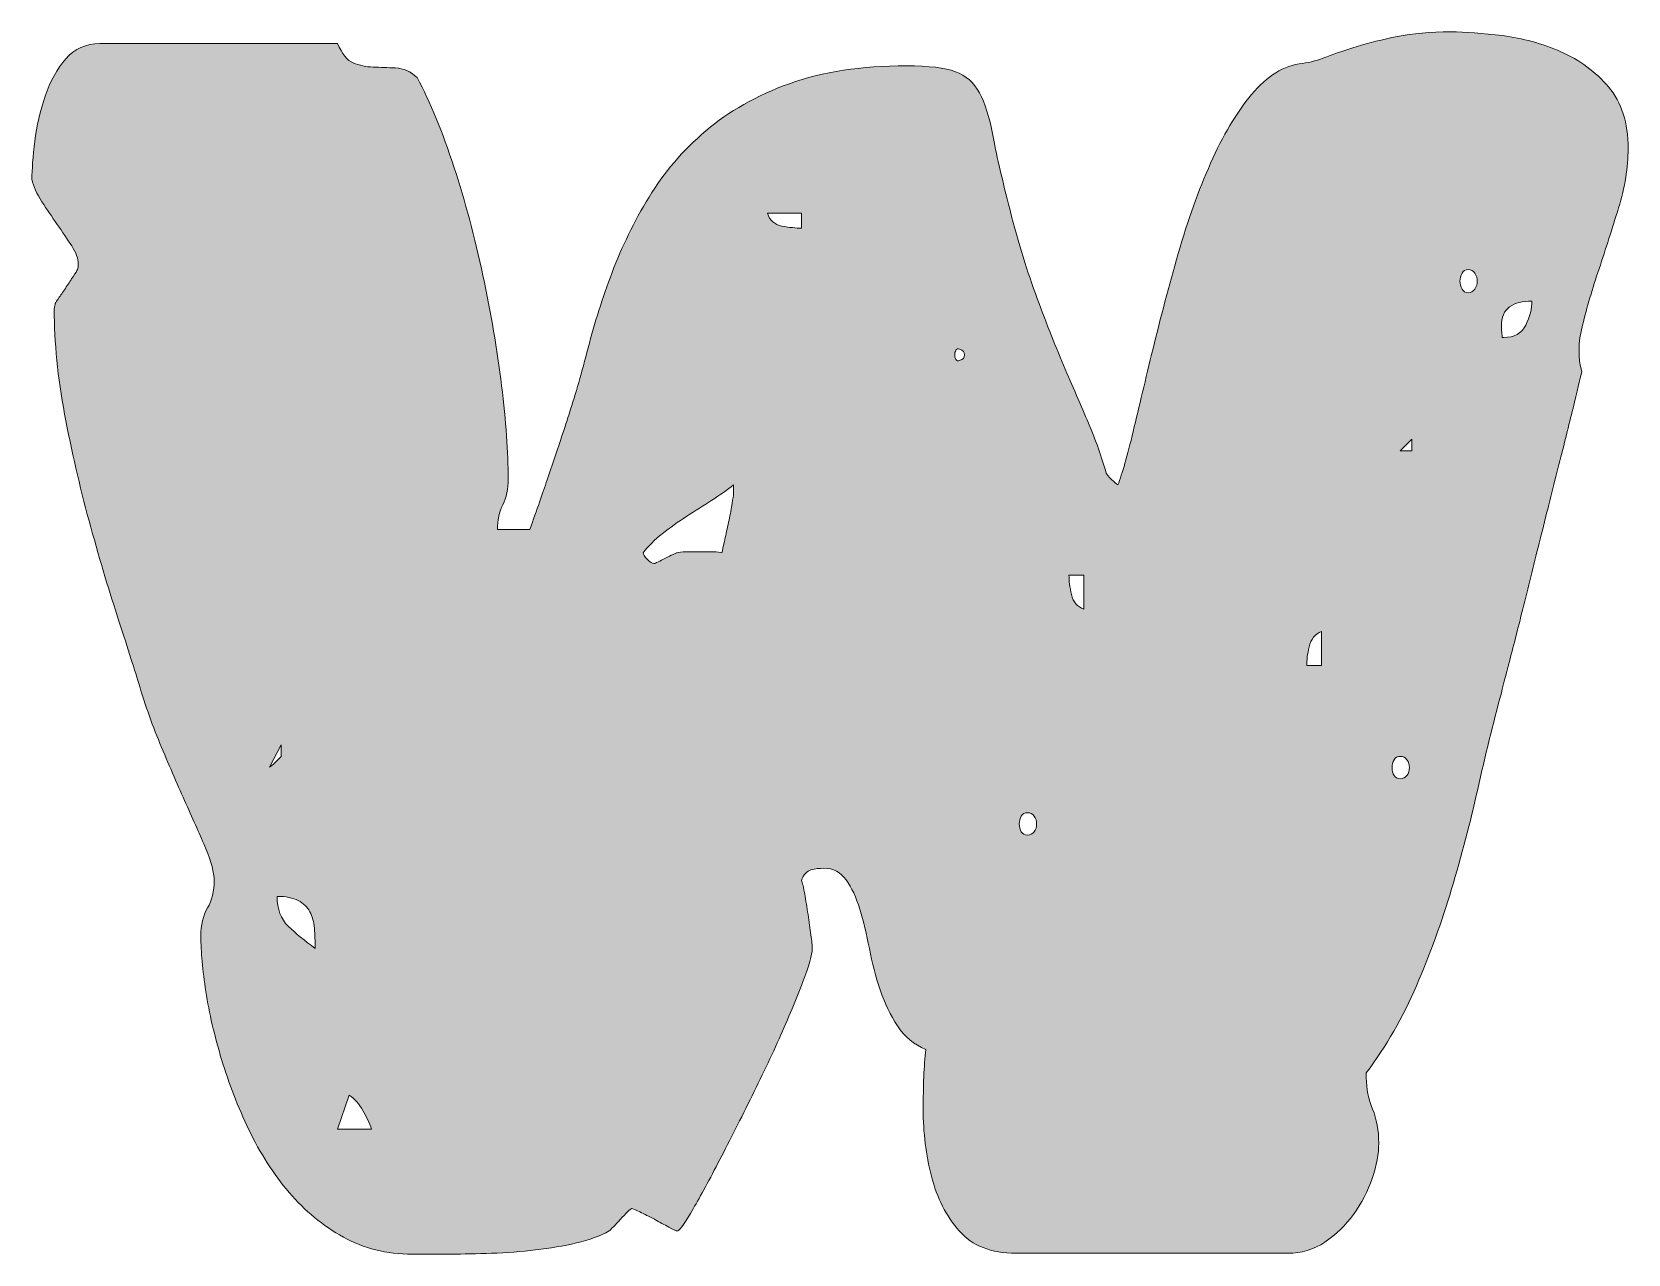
# Model space of a CAD drawing. Header units: inches. Extents: x 211 to 865, y -923 to -143.
# Drawn here: x 421.7 to 514.7, y -900.5 to -829.2 of the extents above; entities that cross this region are included whole.
import ezdxf

# ---------------------------------------------------------------- set-up
doc = ezdxf.new("R2010")
doc.units = ezdxf.units.IN
doc.header["$MEASUREMENT"] = 0
doc.layers.add('Layer 1', color=7, linetype='Continuous')

# ---------------------------------------------------------------- blocks, each defined once
blk = doc.blocks.new('block 7')
at = {"layer": 'Layer 1', "true_color": 0x040404}
h = blk.add_hatch(color=18, dxfattribs=at)
h.dxf.hatch_style = 2
edge = h.paths.add_edge_path()
edge.add_spline(control_points=[(424.398, -842.713), (424.398, -842.423), (424.269, -842.077), (424.012, -841.675), (423.754, -841.273), (423.472, -840.854), (423.166, -840.419), (422.86, -839.984), (422.563, -839.542), (422.273, -839.092), (421.984, -838.641), (421.79, -838.206), (421.694, -837.787), (421.694, -837.209), (421.75, -836.467), (421.863, -835.566), (421.976, -834.666), (422.176, -833.788), (422.466, -832.934), (422.756, -832.082), (423.158, -831.358), (423.673, -830.762), (424.188, -830.166), (424.848, -829.868), (425.653, -829.868), (425.653, -829.868), (439.512, -829.868), (439.512, -829.868), (439.77, -830.481), (440.075, -830.859), (440.43, -831.004), (440.784, -831.149), (441.17, -831.229), (441.589, -831.244), (442.007, -831.262), (442.442, -831.278), (442.893, -831.292), (443.343, -831.31), (443.762, -831.494), (444.148, -831.849), (444.921, -833.298), (445.637, -835.035), (446.297, -837.063), (446.956, -839.092), (447.52, -841.2), (447.988, -843.39), (448.453, -845.578), (448.816, -847.72), (449.074, -849.812), (449.331, -851.905), (449.461, -853.723), (449.461, -855.268), (449.461, -855.848), (449.355, -856.348), (449.146, -856.765), (448.937, -857.184), (448.832, -857.668), (448.832, -858.214), (448.832, -858.214), (450.716, -858.214), (450.716, -858.214), (451.134, -857.055), (451.472, -856.09), (451.729, -855.316), (451.987, -854.544), (452.244, -853.78), (452.502, -853.022), (452.76, -852.267), (452.937, -851.728), (453.034, -851.405), (453.388, -850.311), (453.749, -849.047), (454.12, -847.614), (454.49, -846.182), (454.957, -844.717), (455.52, -843.22), (456.084, -841.723), (456.8, -840.258), (457.669, -838.826), (458.539, -837.393), (459.641, -836.105), (460.978, -834.963), (462.313, -833.82), (463.939, -832.904), (465.855, -832.211), (467.77, -831.518), (470.048, -831.172), (472.687, -831.172), (473.975, -831.172), (474.925, -831.285), (475.536, -831.51), (476.148, -831.736), (476.615, -832.146), (476.937, -832.741), (477.259, -833.337), (477.517, -834.159), (477.709, -835.205), (477.903, -836.25), (478.208, -837.595), (478.627, -839.236), (479.11, -841.168), (479.633, -842.907), (480.196, -844.452), (480.76, -845.997), (481.307, -847.391), (481.839, -848.628), (482.37, -849.869), (482.852, -850.995), (483.287, -852.009), (483.722, -853.022), (484.067, -853.997), (484.325, -854.931), (484.357, -854.996), (484.462, -855.116), (484.639, -855.293), (484.816, -855.47), (484.937, -855.574), (485.001, -855.606), (485.259, -854.964), (485.557, -853.925), (485.895, -852.492), (486.233, -851.06), (486.619, -849.45), (487.054, -847.663), (487.488, -845.876), (487.979, -844.026), (488.526, -842.11), (489.073, -840.195), (489.702, -838.439), (490.41, -836.847), (491.117, -835.253), (491.914, -833.917), (492.8, -832.837), (493.685, -831.759), (494.675, -831.156), (495.769, -831.027), (496.221, -830.962), (496.695, -830.834), (497.194, -830.64), (497.694, -830.447), (498.281, -830.246), (498.957, -830.037), (499.633, -829.829), (500.413, -829.636), (501.299, -829.458), (502.184, -829.281), (503.222, -829.191), (504.414, -829.191), (505.25, -829.191), (506.256, -829.265), (507.432, -829.41), (508.606, -829.555), (509.742, -829.868), (510.837, -830.352), (511.931, -830.834), (512.857, -831.518), (513.613, -832.404), (514.369, -833.289), (514.748, -834.488), (514.748, -836.002), (514.748, -837.096), (514.562, -838.247), (514.192, -839.454), (513.822, -840.661), (513.444, -841.845), (513.058, -843.003), (512.671, -844.162), (512.349, -845.256), (512.092, -846.287), (511.834, -847.317), (511.818, -848.218), (512.044, -848.991), (511.947, -849.443), (511.778, -850.159), (511.537, -851.14), (511.295, -852.122), (511.021, -853.216), (510.716, -854.423), (510.41, -855.631), (510.088, -856.91), (509.75, -858.262), (509.412, -859.614), (509.09, -860.911), (508.784, -862.15), (508.477, -863.389), (508.196, -864.501), (507.939, -865.482), (507.68, -866.464), (507.488, -867.212), (507.359, -867.728), (506.876, -869.531), (506.418, -871.406), (505.983, -873.352), (505.549, -875.301), (505.042, -877.24), (504.462, -879.172), (503.882, -881.103), (503.198, -882.987), (502.409, -884.822), (501.621, -886.657), (500.647, -888.346), (499.488, -889.892), (499.488, -889.892), (499.488, -890.182), (499.488, -890.182), (499.488, -890.826), (499.609, -891.437), (499.851, -892.017), (500.091, -892.597), (500.212, -893.256), (500.212, -893.998), (500.212, -894.608), (500.083, -895.292), (499.826, -896.05), (499.568, -896.806), (499.206, -897.506), (498.739, -898.15), (498.273, -898.795), (497.717, -899.332), (497.074, -899.767), (496.429, -900.203), (495.705, -900.419), (494.901, -900.419), (494.901, -900.419), (479.062, -900.419), (479.062, -900.419), (477.613, -900.419), (476.51, -899.984), (475.754, -899.116), (474.997, -898.247), (474.457, -897.183), (474.136, -895.928), (473.814, -894.673), (473.653, -893.369), (473.653, -892.017), (473.653, -890.665), (473.702, -889.507), (473.798, -888.54), (473.122, -888.251), (472.574, -887.791), (472.156, -887.164), (471.737, -886.536), (471.4, -885.836), (471.143, -885.064), (470.884, -884.29), (470.675, -883.486), (470.514, -882.648), (470.353, -881.812), (470.168, -881.047), (469.959, -880.354), (469.749, -879.663), (469.483, -879.092), (469.162, -878.64), (468.84, -878.191), (468.405, -877.965), (467.858, -877.965), (467.601, -877.965), (467.352, -877.998), (467.11, -878.062), (466.868, -878.127), (466.683, -878.336), (466.555, -878.689), (466.619, -878.818), (466.683, -879.076), (466.748, -879.462), (466.812, -879.847), (466.876, -880.25), (466.941, -880.669), (467.005, -881.088), (467.062, -881.482), (467.11, -881.851), (467.158, -882.222), (467.182, -882.489), (467.182, -882.648), (467.182, -883.003), (466.997, -883.663), (466.627, -884.629), (466.257, -885.594), (465.798, -886.69), (465.251, -887.913), (464.703, -889.136), (464.1, -890.407), (463.44, -891.727), (462.78, -893.047), (462.16, -894.263), (461.581, -895.373), (461.002, -896.483), (460.502, -897.393), (460.084, -898.102), (459.665, -898.809), (459.408, -899.148), (459.311, -899.116), (459.246, -899.116), (459.086, -899.044), (458.829, -898.899), (458.57, -898.754), (458.289, -898.602), (457.983, -898.439), (457.677, -898.279), (457.395, -898.134), (457.138, -898.005), (456.88, -897.876), (456.719, -897.812), (456.656, -897.812), (456.623, -897.812), (456.542, -897.876), (456.414, -898.005), (456.285, -898.134), (456.148, -898.279), (456.003, -898.439), (455.859, -898.602), (455.721, -898.747), (455.593, -898.874), (455.464, -899.003), (455.383, -899.083), (455.351, -899.116), (454.836, -899.406), (454.2, -899.638), (453.444, -899.816), (452.687, -899.993), (451.891, -900.129), (451.053, -900.226), (450.216, -900.322), (449.364, -900.387), (448.494, -900.419), (447.625, -900.451), (446.836, -900.468), (446.128, -900.468), (446.128, -900.468), (443.858, -900.468), (443.858, -900.468), (442.377, -900.468), (441.041, -900.138), (439.851, -899.477), (438.659, -898.818), (437.605, -897.95), (436.687, -896.87), (435.77, -895.792), (434.989, -894.576), (434.345, -893.224), (433.701, -891.872), (433.169, -890.504), (432.752, -889.12), (432.333, -887.736), (432.028, -886.416), (431.834, -885.16), (431.641, -883.905), (431.544, -882.825), (431.544, -881.925), (431.544, -881.28), (431.673, -880.734), (431.931, -880.283), (432.188, -879.831), (432.317, -879.301), (432.317, -878.689), (432.317, -878.205), (432.156, -877.587), (431.834, -876.83), (431.512, -876.074), (431.126, -875.197), (430.676, -874.198), (430.225, -873.2), (429.75, -872.106), (429.25, -870.915), (428.752, -869.724), (428.309, -868.483), (427.923, -867.196), (427.633, -866.231), (427.214, -864.911), (426.667, -863.237), (426.119, -861.562), (425.572, -859.72), (425.025, -857.707), (424.478, -855.696), (424.003, -853.619), (423.601, -851.477), (423.198, -849.337), (422.997, -847.301), (422.997, -845.369), (422.997, -845.304), (423.005, -845.242), (423.021, -845.175), (423.038, -845.111), (423.046, -845.064), (423.046, -845.03), (423.077, -844.968), (423.158, -844.846), (423.287, -844.669), (423.415, -844.493), (423.552, -844.291), (423.697, -844.065), (423.842, -843.841), (423.979, -843.63), (424.108, -843.438), (424.236, -843.245), (424.317, -843.116), (424.349, -843.052), (424.349, -843.052), (424.398, -842.907), (424.398, -842.907), (424.398, -842.907), (424.398, -842.713), (424.398, -842.713)], knot_values=[0, 0, 0, 0, 1, 1, 1, 2, 2, 2, 3, 3, 3, 4, 4, 4, 5, 5, 5, 6, 6, 6, 7, 7, 7, 8, 8, 8, 9, 9, 9, 10, 10, 10, 11, 11, 11, 12, 12, 12, 13, 13, 13, 14, 14, 14, 15, 15, 15, 16, 16, 16, 17, 17, 17, 18, 18, 18, 19, 19, 19, 20, 20, 20, 21, 21, 21, 22, 22, 22, 23, 23, 23, 24, 24, 24, 25, 25, 25, 26, 26, 26, 27, 27, 27, 28, 28, 28, 29, 29, 29, 30, 30, 30, 31, 31, 31, 32, 32, 32, 33, 33, 33, 34, 34, 34, 35, 35, 35, 36, 36, 36, 37, 37, 37, 38, 38, 38, 39, 39, 39, 40, 40, 40, 41, 41, 41, 42, 42, 42, 43, 43, 43, 44, 44, 44, 45, 45, 45, 46, 46, 46, 47, 47, 47, 48, 48, 48, 49, 49, 49, 50, 50, 50, 51, 51, 51, 52, 52, 52, 53, 53, 53, 54, 54, 54, 55, 55, 55, 56, 56, 56, 57, 57, 57, 58, 58, 58, 59, 59, 59, 60, 60, 60, 61, 61, 61, 62, 62, 62, 63, 63, 63, 64, 64, 64, 65, 65, 65, 66, 66, 66, 67, 67, 67, 68, 68, 68, 69, 69, 69, 70, 70, 70, 71, 71, 71, 72, 72, 72, 73, 73, 73, 74, 74, 74, 75, 75, 75, 76, 76, 76, 77, 77, 77, 78, 78, 78, 79, 79, 79, 80, 80, 80, 81, 81, 81, 82, 82, 82, 83, 83, 83, 84, 84, 84, 85, 85, 85, 86, 86, 86, 87, 87, 87, 88, 88, 88, 89, 89, 89, 90, 90, 90, 91, 91, 91, 92, 92, 92, 93, 93, 93, 94, 94, 94, 95, 95, 95, 96, 96, 96, 97, 97, 97, 98, 98, 98, 99, 99, 99, 100, 100, 100, 101, 101, 101, 102, 102, 102, 103, 103, 103, 104, 104, 104, 105, 105, 105, 106, 106, 106, 107, 107, 107, 108, 108, 108, 109, 109, 109, 110, 110, 110, 111, 111, 111, 112, 112, 112, 113, 113, 113, 114, 114, 114, 115, 115, 115, 116, 116, 116, 117, 117, 117, 118, 118, 118, 119, 119, 119, 120, 120, 120, 121, 121, 121, 122, 122, 122, 123, 123, 123, 124, 124, 124, 125, 125, 125, 126, 126, 126, 127, 127, 127, 128, 128, 128, 129, 129, 129, 130, 130, 130, 131, 131, 131, 132, 132, 132, 133, 133, 133, 134, 134, 134, 134], degree=3, periodic=1)
edge = h.paths.add_edge_path()
edge.add_spline(control_points=[(435.553, -872.074), (435.616, -872.042), (435.729, -871.945), (435.89, -871.784), (436.052, -871.623), (436.164, -871.51), (436.229, -871.445), (436.229, -871.445), (436.229, -870.77), (436.229, -870.77), (436.229, -870.77), (435.553, -872.074), (435.553, -872.074)], knot_values=[0, 0, 0, 0, 1, 1, 1, 2, 2, 2, 3, 3, 3, 4, 4, 4, 4], degree=3, periodic=1)
edge = h.paths.add_edge_path()
edge.add_spline(control_points=[(438.209, -882.648), (438.209, -882.231), (438.192, -881.837), (438.16, -881.466), (438.128, -881.096), (438.039, -880.773), (437.895, -880.499), (437.75, -880.227), (437.524, -880.009), (437.218, -879.847), (436.912, -879.688), (436.502, -879.606), (435.987, -879.606), (435.987, -880.347), (436.205, -880.927), (436.639, -881.344), (437.074, -881.763), (437.597, -882.199), (438.209, -882.648)], knot_values=[0, 0, 0, 0, 1, 1, 1, 2, 2, 2, 3, 3, 3, 4, 4, 4, 5, 5, 5, 6, 6, 6, 6], degree=3, periodic=1)
edge = h.paths.add_edge_path()
edge.add_spline(control_points=[(441.493, -893.176), (441.363, -892.821), (441.195, -892.459), (440.985, -892.089), (440.776, -891.72), (440.51, -891.421), (440.188, -891.195), (440.188, -891.195), (439.512, -893.176), (439.512, -893.176), (439.512, -893.176), (441.493, -893.176), (441.493, -893.176)], knot_values=[0, 0, 0, 0, 1, 1, 1, 2, 2, 2, 3, 3, 3, 4, 4, 4, 4], degree=3, periodic=1)
edge = h.paths.add_edge_path()
edge.add_spline(control_points=[(461.919, -859.566), (461.951, -859.439), (461.999, -859.22), (462.064, -858.914), (462.128, -858.609), (462.201, -858.28), (462.281, -857.924), (462.361, -857.571), (462.426, -857.232), (462.475, -856.91), (462.522, -856.59), (462.562, -856.364), (462.595, -856.235), (462.595, -856.235), (462.595, -855.606), (462.595, -855.606), (462.24, -855.896), (461.822, -856.194), (461.339, -856.5), (460.857, -856.806), (460.365, -857.12), (459.866, -857.442), (459.367, -857.764), (458.892, -858.103), (458.442, -858.455), (457.991, -858.81), (457.621, -859.181), (457.332, -859.566), (457.332, -859.662), (457.411, -859.791), (457.572, -859.952), (457.734, -860.114), (457.863, -860.194), (457.959, -860.194), (457.991, -860.194), (458.071, -860.162), (458.2, -860.098), (458.329, -860.033), (458.473, -859.961), (458.635, -859.881), (458.796, -859.8), (458.941, -859.729), (459.07, -859.662), (459.198, -859.598), (459.279, -859.566), (459.311, -859.566), (459.408, -859.535), (459.577, -859.517), (459.818, -859.517), (460.06, -859.517), (460.325, -859.517), (460.615, -859.517), (460.905, -859.517), (461.17, -859.517), (461.412, -859.517), (461.654, -859.517), (461.822, -859.535), (461.919, -859.566)], knot_values=[0, 0, 0, 0, 1, 1, 1, 2, 2, 2, 3, 3, 3, 4, 4, 4, 5, 5, 5, 6, 6, 6, 7, 7, 7, 8, 8, 8, 9, 9, 9, 10, 10, 10, 11, 11, 11, 12, 12, 12, 13, 13, 13, 14, 14, 14, 15, 15, 15, 16, 16, 16, 17, 17, 17, 18, 18, 18, 19, 19, 19, 19], degree=3, periodic=1)
edge = h.paths.add_edge_path()
edge.add_spline(control_points=[(464.575, -839.767), (464.703, -840.186), (464.985, -840.435), (465.419, -840.516), (465.855, -840.597), (466.232, -840.636), (466.555, -840.636), (466.555, -840.636), (466.555, -839.767), (466.555, -839.767), (466.555, -839.767), (464.575, -839.767), (464.575, -839.767)], knot_values=[0, 0, 0, 0, 1, 1, 1, 2, 2, 2, 3, 3, 3, 4, 4, 4, 4], degree=3, periodic=1)
edge = h.paths.add_edge_path()
edge.add_spline(control_points=[(475.778, -847.688), (475.681, -847.656), (475.609, -847.679), (475.56, -847.759), (475.512, -847.84), (475.489, -847.928), (475.489, -848.024), (475.489, -848.121), (475.512, -848.211), (475.56, -848.291), (475.609, -848.372), (475.681, -848.395), (475.778, -848.363), (475.971, -848.298), (476.068, -848.187), (476.068, -848.024), (476.068, -847.865), (475.971, -847.752), (475.778, -847.688)], knot_values=[0, 0, 0, 0, 1, 1, 1, 2, 2, 2, 3, 3, 3, 4, 4, 4, 5, 5, 5, 6, 6, 6, 6], degree=3, periodic=1)
edge = h.paths.add_edge_path()
edge.add_spline(control_points=[(479.738, -874.73), (479.576, -874.73), (479.455, -874.794), (479.375, -874.923), (479.295, -875.052), (479.255, -875.204), (479.255, -875.381), (479.255, -875.559), (479.295, -875.711), (479.375, -875.84), (479.455, -875.969), (479.576, -876.033), (479.738, -876.033), (479.898, -876.033), (480.027, -875.969), (480.124, -875.84), (480.221, -875.711), (480.269, -875.559), (480.269, -875.381), (480.269, -875.204), (480.221, -875.052), (480.124, -874.923), (480.027, -874.794), (479.898, -874.73), (479.738, -874.73)], knot_values=[0, 0, 0, 0, 1, 1, 1, 2, 2, 2, 3, 3, 3, 4, 4, 4, 5, 5, 5, 6, 6, 6, 7, 7, 7, 8, 8, 8, 8], degree=3, periodic=1)
edge = h.paths.add_edge_path()
edge.add_spline(control_points=[(482.152, -860.869), (482.152, -861.192), (482.2, -861.569), (482.297, -862.005), (482.394, -862.44), (482.635, -862.721), (483.021, -862.85), (483.021, -862.85), (483.021, -860.869), (483.021, -860.869), (483.021, -860.869), (482.152, -860.869), (482.152, -860.869)], knot_values=[0, 0, 0, 0, 1, 1, 1, 2, 2, 2, 3, 3, 3, 4, 4, 4, 4], degree=3, periodic=1)
edge = h.paths.add_edge_path()
edge.add_spline(control_points=[(496.881, -864.154), (496.494, -864.315), (496.253, -864.612), (496.156, -865.047), (496.06, -865.482), (496.011, -865.844), (496.011, -866.134), (496.011, -866.134), (496.881, -866.134), (496.881, -866.134), (496.881, -866.134), (496.881, -864.154), (496.881, -864.154)], knot_values=[0, 0, 0, 0, 1, 1, 1, 2, 2, 2, 3, 3, 3, 4, 4, 4, 4], degree=3, periodic=1)
edge = h.paths.add_edge_path()
edge.add_spline(control_points=[(501.468, -871.445), (501.306, -871.445), (501.186, -871.51), (501.106, -871.639), (501.025, -871.768), (500.985, -871.922), (500.985, -872.097), (500.985, -872.274), (501.025, -872.428), (501.106, -872.556), (501.186, -872.685), (501.306, -872.749), (501.468, -872.749), (501.629, -872.749), (501.758, -872.685), (501.854, -872.556), (501.951, -872.428), (501.999, -872.274), (501.999, -872.097), (501.999, -871.922), (501.951, -871.768), (501.854, -871.639), (501.758, -871.51), (501.629, -871.445), (501.468, -871.445)], knot_values=[0, 0, 0, 0, 1, 1, 1, 2, 2, 2, 3, 3, 3, 4, 4, 4, 5, 5, 5, 6, 6, 6, 7, 7, 7, 8, 8, 8, 8], degree=3, periodic=1)
h.paths.add_polyline_path([(502.144, -853.626), (502.144, -852.951), (501.468, -853.626)])
edge = h.paths.add_edge_path()
edge.add_spline(control_points=[(505.428, -843.052), (505.267, -843.052), (505.146, -843.123), (505.066, -843.268), (504.985, -843.413), (504.945, -843.567), (504.945, -843.727), (504.945, -843.888), (504.985, -844.042), (505.066, -844.185), (505.146, -844.33), (505.267, -844.404), (505.428, -844.404), (505.589, -844.404), (505.718, -844.33), (505.815, -844.185), (505.91, -844.042), (505.959, -843.888), (505.959, -843.727), (505.959, -843.567), (505.91, -843.413), (505.815, -843.268), (505.718, -843.123), (505.589, -843.052), (505.428, -843.052)], knot_values=[0, 0, 0, 0, 1, 1, 1, 2, 2, 2, 3, 3, 3, 4, 4, 4, 5, 5, 5, 6, 6, 6, 7, 7, 7, 8, 8, 8, 8], degree=3, periodic=1)
edge = h.paths.add_edge_path()
edge.add_spline(control_points=[(507.407, -847.011), (507.407, -847.011), (507.504, -847.011), (507.504, -847.011), (508.116, -847.011), (508.543, -846.769), (508.784, -846.287), (509.025, -845.804), (509.146, -845.337), (509.146, -844.887), (508.598, -844.887), (508.164, -845), (507.843, -845.224), (507.52, -845.449), (507.359, -845.836), (507.359, -846.382), (507.359, -846.449), (507.367, -846.553), (507.383, -846.698), (507.399, -846.843), (507.407, -846.946), (507.407, -847.011)], knot_values=[0, 0, 0, 0, 1, 1, 1, 2, 2, 2, 3, 3, 3, 4, 4, 4, 5, 5, 5, 6, 6, 6, 7, 7, 7, 7], degree=3, periodic=1)
at = {"layer": 'Layer 1', "lineweight": 0}
blk.add_lwpolyline([(502.144, -853.626), (502.144, -852.951), (501.468, -853.626), (502.144, -853.626)], dxfattribs=at)
for points, knots in [([(424.398, -842.713), (424.398, -842.423), (424.269, -842.077), (424.012, -841.675), (423.754, -841.273), (423.472, -840.854), (423.166, -840.419), (422.86, -839.984), (422.563, -839.542), (422.273, -839.092), (421.984, -838.641), (421.79, -838.206), (421.694, -837.787), (421.694, -837.209), (421.75, -836.467), (421.863, -835.566), (421.976, -834.666), (422.176, -833.788), (422.466, -832.934), (422.756, -832.082), (423.158, -831.358), (423.673, -830.762), (424.188, -830.166), (424.848, -829.868), (425.653, -829.868), (425.653, -829.868), (439.512, -829.868), (439.512, -829.868), (439.77, -830.481), (440.075, -830.859), (440.43, -831.004), (440.784, -831.149), (441.17, -831.229), (441.589, -831.244), (442.007, -831.262), (442.442, -831.278), (442.893, -831.292), (443.343, -831.31), (443.762, -831.494), (444.148, -831.849), (444.921, -833.298), (445.637, -835.035), (446.297, -837.063), (446.956, -839.092), (447.52, -841.2), (447.988, -843.39), (448.453, -845.578), (448.816, -847.72), (449.074, -849.812), (449.331, -851.905), (449.461, -853.723), (449.461, -855.268), (449.461, -855.848), (449.355, -856.348), (449.146, -856.765), (448.937, -857.184), (448.832, -857.668), (448.832, -858.214), (448.832, -858.214), (450.716, -858.214), (450.716, -858.214), (451.134, -857.055), (451.472, -856.09), (451.729, -855.316), (451.987, -854.544), (452.244, -853.78), (452.502, -853.022), (452.76, -852.267), (452.937, -851.728), (453.034, -851.405), (453.388, -850.311), (453.749, -849.047), (454.12, -847.614), (454.49, -846.182), (454.957, -844.717), (455.52, -843.22), (456.084, -841.723), (456.8, -840.258), (457.669, -838.826), (458.539, -837.393), (459.641, -836.105), (460.978, -834.963), (462.313, -833.82), (463.939, -832.904), (465.855, -832.211), (467.77, -831.518), (470.048, -831.172), (472.687, -831.172), (473.975, -831.172), (474.925, -831.285), (475.536, -831.51), (476.148, -831.736), (476.615, -832.146), (476.937, -832.741), (477.259, -833.337), (477.517, -834.159), (477.709, -835.205), (477.903, -836.25), (478.208, -837.595), (478.627, -839.236), (479.11, -841.168), (479.633, -842.907), (480.196, -844.452), (480.76, -845.997), (481.307, -847.391), (481.839, -848.628), (482.37, -849.869), (482.852, -850.995), (483.287, -852.009), (483.722, -853.022), (484.067, -853.997), (484.325, -854.931), (484.357, -854.996), (484.462, -855.116), (484.639, -855.293), (484.816, -855.47), (484.937, -855.574), (485.001, -855.606), (485.259, -854.964), (485.557, -853.925), (485.895, -852.492), (486.233, -851.06), (486.619, -849.45), (487.054, -847.663), (487.488, -845.876), (487.979, -844.026), (488.526, -842.11), (489.073, -840.195), (489.702, -838.439), (490.41, -836.847), (491.117, -835.253), (491.914, -833.917), (492.8, -832.837), (493.685, -831.759), (494.675, -831.156), (495.769, -831.027), (496.221, -830.962), (496.695, -830.834), (497.194, -830.64), (497.694, -830.447), (498.281, -830.246), (498.957, -830.037), (499.633, -829.829), (500.413, -829.636), (501.299, -829.458), (502.184, -829.281), (503.222, -829.191), (504.414, -829.191), (505.25, -829.191), (506.256, -829.265), (507.432, -829.41), (508.606, -829.555), (509.742, -829.868), (510.837, -830.352), (511.931, -830.834), (512.857, -831.518), (513.613, -832.404), (514.369, -833.289), (514.748, -834.488), (514.748, -836.002), (514.748, -837.096), (514.562, -838.247), (514.192, -839.454), (513.822, -840.661), (513.444, -841.845), (513.058, -843.003), (512.671, -844.162), (512.349, -845.256), (512.092, -846.287), (511.834, -847.317), (511.818, -848.218), (512.044, -848.991), (511.947, -849.443), (511.778, -850.159), (511.537, -851.14), (511.295, -852.122), (511.021, -853.216), (510.716, -854.423), (510.41, -855.631), (510.088, -856.91), (509.75, -858.262), (509.412, -859.614), (509.09, -860.911), (508.784, -862.15), (508.477, -863.389), (508.196, -864.501), (507.939, -865.482), (507.68, -866.464), (507.488, -867.212), (507.359, -867.728), (506.876, -869.531), (506.418, -871.406), (505.983, -873.352), (505.549, -875.301), (505.042, -877.24), (504.462, -879.172), (503.882, -881.103), (503.198, -882.987), (502.409, -884.822), (501.621, -886.657), (500.647, -888.346), (499.488, -889.892), (499.488, -889.892), (499.488, -890.182), (499.488, -890.182), (499.488, -890.826), (499.609, -891.437), (499.851, -892.017), (500.091, -892.597), (500.212, -893.256), (500.212, -893.998), (500.212, -894.608), (500.083, -895.292), (499.826, -896.05), (499.568, -896.806), (499.206, -897.506), (498.739, -898.15), (498.273, -898.795), (497.717, -899.332), (497.074, -899.767), (496.429, -900.203), (495.705, -900.419), (494.901, -900.419), (494.901, -900.419), (479.062, -900.419), (479.062, -900.419), (477.613, -900.419), (476.51, -899.984), (475.754, -899.116), (474.997, -898.247), (474.457, -897.183), (474.136, -895.928), (473.814, -894.673), (473.653, -893.369), (473.653, -892.017), (473.653, -890.665), (473.702, -889.507), (473.798, -888.54), (473.122, -888.251), (472.574, -887.791), (472.156, -887.164), (471.737, -886.536), (471.4, -885.836), (471.143, -885.064), (470.884, -884.29), (470.675, -883.486), (470.514, -882.648), (470.353, -881.812), (470.168, -881.047), (469.959, -880.354), (469.749, -879.663), (469.483, -879.092), (469.162, -878.64), (468.84, -878.191), (468.405, -877.965), (467.858, -877.965), (467.601, -877.965), (467.352, -877.998), (467.11, -878.062), (466.868, -878.127), (466.683, -878.336), (466.555, -878.689), (466.619, -878.818), (466.683, -879.076), (466.748, -879.462), (466.812, -879.847), (466.876, -880.25), (466.941, -880.669), (467.005, -881.088), (467.062, -881.482), (467.11, -881.851), (467.158, -882.222), (467.182, -882.489), (467.182, -882.648), (467.182, -883.003), (466.997, -883.663), (466.627, -884.629), (466.257, -885.594), (465.798, -886.69), (465.251, -887.913), (464.703, -889.136), (464.1, -890.407), (463.44, -891.727), (462.78, -893.047), (462.16, -894.263), (461.581, -895.373), (461.002, -896.483), (460.502, -897.393), (460.084, -898.102), (459.665, -898.809), (459.408, -899.148), (459.311, -899.116), (459.246, -899.116), (459.086, -899.044), (458.829, -898.899), (458.57, -898.754), (458.289, -898.602), (457.983, -898.439), (457.677, -898.279), (457.395, -898.134), (457.138, -898.005), (456.88, -897.876), (456.719, -897.812), (456.656, -897.812), (456.623, -897.812), (456.542, -897.876), (456.414, -898.005), (456.285, -898.134), (456.148, -898.279), (456.003, -898.439), (455.859, -898.602), (455.721, -898.747), (455.593, -898.874), (455.464, -899.003), (455.383, -899.083), (455.351, -899.116), (454.836, -899.406), (454.2, -899.638), (453.444, -899.816), (452.687, -899.993), (451.891, -900.129), (451.053, -900.226), (450.216, -900.322), (449.364, -900.387), (448.494, -900.419), (447.625, -900.451), (446.836, -900.468), (446.128, -900.468), (446.128, -900.468), (443.858, -900.468), (443.858, -900.468), (442.377, -900.468), (441.041, -900.138), (439.851, -899.477), (438.659, -898.818), (437.605, -897.95), (436.687, -896.87), (435.77, -895.792), (434.989, -894.576), (434.345, -893.224), (433.701, -891.872), (433.169, -890.504), (432.752, -889.12), (432.333, -887.736), (432.028, -886.416), (431.834, -885.16), (431.641, -883.905), (431.544, -882.825), (431.544, -881.925), (431.544, -881.28), (431.673, -880.734), (431.931, -880.283), (432.188, -879.831), (432.317, -879.301), (432.317, -878.689), (432.317, -878.205), (432.156, -877.587), (431.834, -876.83), (431.512, -876.074), (431.126, -875.197), (430.676, -874.198), (430.225, -873.2), (429.75, -872.106), (429.25, -870.915), (428.752, -869.724), (428.309, -868.483), (427.923, -867.196), (427.633, -866.231), (427.214, -864.911), (426.667, -863.237), (426.119, -861.562), (425.572, -859.72), (425.025, -857.707), (424.478, -855.696), (424.003, -853.619), (423.601, -851.477), (423.198, -849.337), (422.997, -847.301), (422.997, -845.369), (422.997, -845.304), (423.005, -845.242), (423.021, -845.175), (423.038, -845.111), (423.046, -845.064), (423.046, -845.03), (423.077, -844.968), (423.158, -844.846), (423.287, -844.669), (423.415, -844.493), (423.552, -844.291), (423.697, -844.065), (423.842, -843.841), (423.979, -843.63), (424.108, -843.438), (424.236, -843.245), (424.317, -843.116), (424.349, -843.052), (424.349, -843.052), (424.398, -842.907), (424.398, -842.907), (424.398, -842.907), (424.398, -842.713), (424.398, -842.713)], [0, 0, 0, 0, 1, 1, 1, 2, 2, 2, 3, 3, 3, 4, 4, 4, 5, 5, 5, 6, 6, 6, 7, 7, 7, 8, 8, 8, 9, 9, 9, 10, 10, 10, 11, 11, 11, 12, 12, 12, 13, 13, 13, 14, 14, 14, 15, 15, 15, 16, 16, 16, 17, 17, 17, 18, 18, 18, 19, 19, 19, 20, 20, 20, 21, 21, 21, 22, 22, 22, 23, 23, 23, 24, 24, 24, 25, 25, 25, 26, 26, 26, 27, 27, 27, 28, 28, 28, 29, 29, 29, 30, 30, 30, 31, 31, 31, 32, 32, 32, 33, 33, 33, 34, 34, 34, 35, 35, 35, 36, 36, 36, 37, 37, 37, 38, 38, 38, 39, 39, 39, 40, 40, 40, 41, 41, 41, 42, 42, 42, 43, 43, 43, 44, 44, 44, 45, 45, 45, 46, 46, 46, 47, 47, 47, 48, 48, 48, 49, 49, 49, 50, 50, 50, 51, 51, 51, 52, 52, 52, 53, 53, 53, 54, 54, 54, 55, 55, 55, 56, 56, 56, 57, 57, 57, 58, 58, 58, 59, 59, 59, 60, 60, 60, 61, 61, 61, 62, 62, 62, 63, 63, 63, 64, 64, 64, 65, 65, 65, 66, 66, 66, 67, 67, 67, 68, 68, 68, 69, 69, 69, 70, 70, 70, 71, 71, 71, 72, 72, 72, 73, 73, 73, 74, 74, 74, 75, 75, 75, 76, 76, 76, 77, 77, 77, 78, 78, 78, 79, 79, 79, 80, 80, 80, 81, 81, 81, 82, 82, 82, 83, 83, 83, 84, 84, 84, 85, 85, 85, 86, 86, 86, 87, 87, 87, 88, 88, 88, 89, 89, 89, 90, 90, 90, 91, 91, 91, 92, 92, 92, 93, 93, 93, 94, 94, 94, 95, 95, 95, 96, 96, 96, 97, 97, 97, 98, 98, 98, 99, 99, 99, 100, 100, 100, 101, 101, 101, 102, 102, 102, 103, 103, 103, 104, 104, 104, 105, 105, 105, 106, 106, 106, 107, 107, 107, 108, 108, 108, 109, 109, 109, 110, 110, 110, 111, 111, 111, 112, 112, 112, 113, 113, 113, 114, 114, 114, 115, 115, 115, 116, 116, 116, 117, 117, 117, 118, 118, 118, 119, 119, 119, 120, 120, 120, 121, 121, 121, 122, 122, 122, 123, 123, 123, 124, 124, 124, 125, 125, 125, 126, 126, 126, 127, 127, 127, 128, 128, 128, 129, 129, 129, 130, 130, 130, 131, 131, 131, 132, 132, 132, 133, 133, 133, 134, 134, 134, 134]), ([(464.575, -839.767), (464.703, -840.186), (464.985, -840.435), (465.419, -840.516), (465.855, -840.597), (466.232, -840.636), (466.555, -840.636), (466.555, -840.636), (466.555, -839.767), (466.555, -839.767), (466.555, -839.767), (464.575, -839.767), (464.575, -839.767)], [0, 0, 0, 0, 1, 1, 1, 2, 2, 2, 3, 3, 3, 4, 4, 4, 4]), ([(505.428, -843.052), (505.267, -843.052), (505.146, -843.123), (505.066, -843.268), (504.985, -843.413), (504.945, -843.567), (504.945, -843.727), (504.945, -843.888), (504.985, -844.042), (505.066, -844.185), (505.146, -844.33), (505.267, -844.404), (505.428, -844.404), (505.589, -844.404), (505.718, -844.33), (505.815, -844.185), (505.91, -844.042), (505.959, -843.888), (505.959, -843.727), (505.959, -843.567), (505.91, -843.413), (505.815, -843.268), (505.718, -843.123), (505.589, -843.052), (505.428, -843.052)], [0, 0, 0, 0, 1, 1, 1, 2, 2, 2, 3, 3, 3, 4, 4, 4, 5, 5, 5, 6, 6, 6, 7, 7, 7, 8, 8, 8, 8]), ([(507.407, -847.011), (507.407, -847.011), (507.504, -847.011), (507.504, -847.011), (508.116, -847.011), (508.543, -846.769), (508.784, -846.287), (509.025, -845.804), (509.146, -845.337), (509.146, -844.887), (508.598, -844.887), (508.164, -845), (507.843, -845.224), (507.52, -845.449), (507.359, -845.836), (507.359, -846.382), (507.359, -846.449), (507.367, -846.553), (507.383, -846.698), (507.399, -846.843), (507.407, -846.946), (507.407, -847.011)], [0, 0, 0, 0, 1, 1, 1, 2, 2, 2, 3, 3, 3, 4, 4, 4, 5, 5, 5, 6, 6, 6, 7, 7, 7, 7]), ([(475.778, -847.688), (475.681, -847.656), (475.609, -847.679), (475.56, -847.759), (475.512, -847.84), (475.489, -847.928), (475.489, -848.024), (475.489, -848.121), (475.512, -848.211), (475.56, -848.291), (475.609, -848.372), (475.681, -848.395), (475.778, -848.363), (475.971, -848.298), (476.068, -848.187), (476.068, -848.024), (476.068, -847.865), (475.971, -847.752), (475.778, -847.688)], [0, 0, 0, 0, 1, 1, 1, 2, 2, 2, 3, 3, 3, 4, 4, 4, 5, 5, 5, 6, 6, 6, 6]), ([(461.919, -859.566), (461.951, -859.439), (461.999, -859.22), (462.064, -858.914), (462.128, -858.609), (462.201, -858.28), (462.281, -857.924), (462.361, -857.571), (462.426, -857.232), (462.475, -856.91), (462.522, -856.59), (462.562, -856.364), (462.595, -856.235), (462.595, -856.235), (462.595, -855.606), (462.595, -855.606), (462.24, -855.896), (461.822, -856.194), (461.339, -856.5), (460.857, -856.806), (460.365, -857.12), (459.866, -857.442), (459.367, -857.764), (458.892, -858.103), (458.442, -858.455), (457.991, -858.81), (457.621, -859.181), (457.332, -859.566), (457.332, -859.662), (457.411, -859.791), (457.572, -859.952), (457.734, -860.114), (457.863, -860.194), (457.959, -860.194), (457.991, -860.194), (458.071, -860.162), (458.2, -860.098), (458.329, -860.033), (458.473, -859.961), (458.635, -859.881), (458.796, -859.8), (458.941, -859.729), (459.07, -859.662), (459.198, -859.598), (459.279, -859.566), (459.311, -859.566), (459.408, -859.535), (459.577, -859.517), (459.818, -859.517), (460.06, -859.517), (460.325, -859.517), (460.615, -859.517), (460.905, -859.517), (461.17, -859.517), (461.412, -859.517), (461.654, -859.517), (461.822, -859.535), (461.919, -859.566)], [0, 0, 0, 0, 1, 1, 1, 2, 2, 2, 3, 3, 3, 4, 4, 4, 5, 5, 5, 6, 6, 6, 7, 7, 7, 8, 8, 8, 9, 9, 9, 10, 10, 10, 11, 11, 11, 12, 12, 12, 13, 13, 13, 14, 14, 14, 15, 15, 15, 16, 16, 16, 17, 17, 17, 18, 18, 18, 19, 19, 19, 19]), ([(482.152, -860.869), (482.152, -861.192), (482.2, -861.569), (482.297, -862.005), (482.394, -862.44), (482.635, -862.721), (483.021, -862.85), (483.021, -862.85), (483.021, -860.869), (483.021, -860.869), (483.021, -860.869), (482.152, -860.869), (482.152, -860.869)], [0, 0, 0, 0, 1, 1, 1, 2, 2, 2, 3, 3, 3, 4, 4, 4, 4]), ([(496.881, -864.154), (496.494, -864.315), (496.253, -864.612), (496.156, -865.047), (496.06, -865.482), (496.011, -865.844), (496.011, -866.134), (496.011, -866.134), (496.881, -866.134), (496.881, -866.134), (496.881, -866.134), (496.881, -864.154), (496.881, -864.154)], [0, 0, 0, 0, 1, 1, 1, 2, 2, 2, 3, 3, 3, 4, 4, 4, 4]), ([(435.553, -872.074), (435.616, -872.042), (435.729, -871.945), (435.89, -871.784), (436.052, -871.623), (436.164, -871.51), (436.229, -871.445), (436.229, -871.445), (436.229, -870.77), (436.229, -870.77), (436.229, -870.77), (435.553, -872.074), (435.553, -872.074)], [0, 0, 0, 0, 1, 1, 1, 2, 2, 2, 3, 3, 3, 4, 4, 4, 4]), ([(501.468, -871.445), (501.306, -871.445), (501.186, -871.51), (501.106, -871.639), (501.025, -871.768), (500.985, -871.922), (500.985, -872.097), (500.985, -872.274), (501.025, -872.428), (501.106, -872.556), (501.186, -872.685), (501.306, -872.749), (501.468, -872.749), (501.629, -872.749), (501.758, -872.685), (501.854, -872.556), (501.951, -872.428), (501.999, -872.274), (501.999, -872.097), (501.999, -871.922), (501.951, -871.768), (501.854, -871.639), (501.758, -871.51), (501.629, -871.445), (501.468, -871.445)], [0, 0, 0, 0, 1, 1, 1, 2, 2, 2, 3, 3, 3, 4, 4, 4, 5, 5, 5, 6, 6, 6, 7, 7, 7, 8, 8, 8, 8]), ([(479.738, -874.73), (479.576, -874.73), (479.455, -874.794), (479.375, -874.923), (479.295, -875.052), (479.255, -875.204), (479.255, -875.381), (479.255, -875.559), (479.295, -875.711), (479.375, -875.84), (479.455, -875.969), (479.576, -876.033), (479.738, -876.033), (479.898, -876.033), (480.027, -875.969), (480.124, -875.84), (480.221, -875.711), (480.269, -875.559), (480.269, -875.381), (480.269, -875.204), (480.221, -875.052), (480.124, -874.923), (480.027, -874.794), (479.898, -874.73), (479.738, -874.73)], [0, 0, 0, 0, 1, 1, 1, 2, 2, 2, 3, 3, 3, 4, 4, 4, 5, 5, 5, 6, 6, 6, 7, 7, 7, 8, 8, 8, 8]), ([(438.209, -882.648), (438.209, -882.231), (438.192, -881.837), (438.16, -881.466), (438.128, -881.096), (438.039, -880.773), (437.895, -880.499), (437.75, -880.227), (437.524, -880.009), (437.218, -879.847), (436.912, -879.688), (436.502, -879.606), (435.987, -879.606), (435.987, -880.347), (436.205, -880.927), (436.639, -881.344), (437.074, -881.763), (437.597, -882.199), (438.209, -882.648)], [0, 0, 0, 0, 1, 1, 1, 2, 2, 2, 3, 3, 3, 4, 4, 4, 5, 5, 5, 6, 6, 6, 6]), ([(441.493, -893.176), (441.363, -892.821), (441.195, -892.459), (440.985, -892.089), (440.776, -891.72), (440.51, -891.421), (440.188, -891.195), (440.188, -891.195), (439.512, -893.176), (439.512, -893.176), (439.512, -893.176), (441.493, -893.176), (441.493, -893.176)], [0, 0, 0, 0, 1, 1, 1, 2, 2, 2, 3, 3, 3, 4, 4, 4, 4])]:
    blk.add_open_spline(points, degree=3, knots=knots, dxfattribs=at)
blk = doc.blocks.new('block 2')
at = {"layer": 'Layer 1'}
blk.add_blockref('block 7', (0, 0), dxfattribs=at)

msp = doc.modelspace()

# ---------------------------------------------------------------- block references
at = {"layer": 'Layer 1'}
msp.add_blockref('block 2', (0, 0), dxfattribs=at)

doc.saveas('drawing.dxf')
